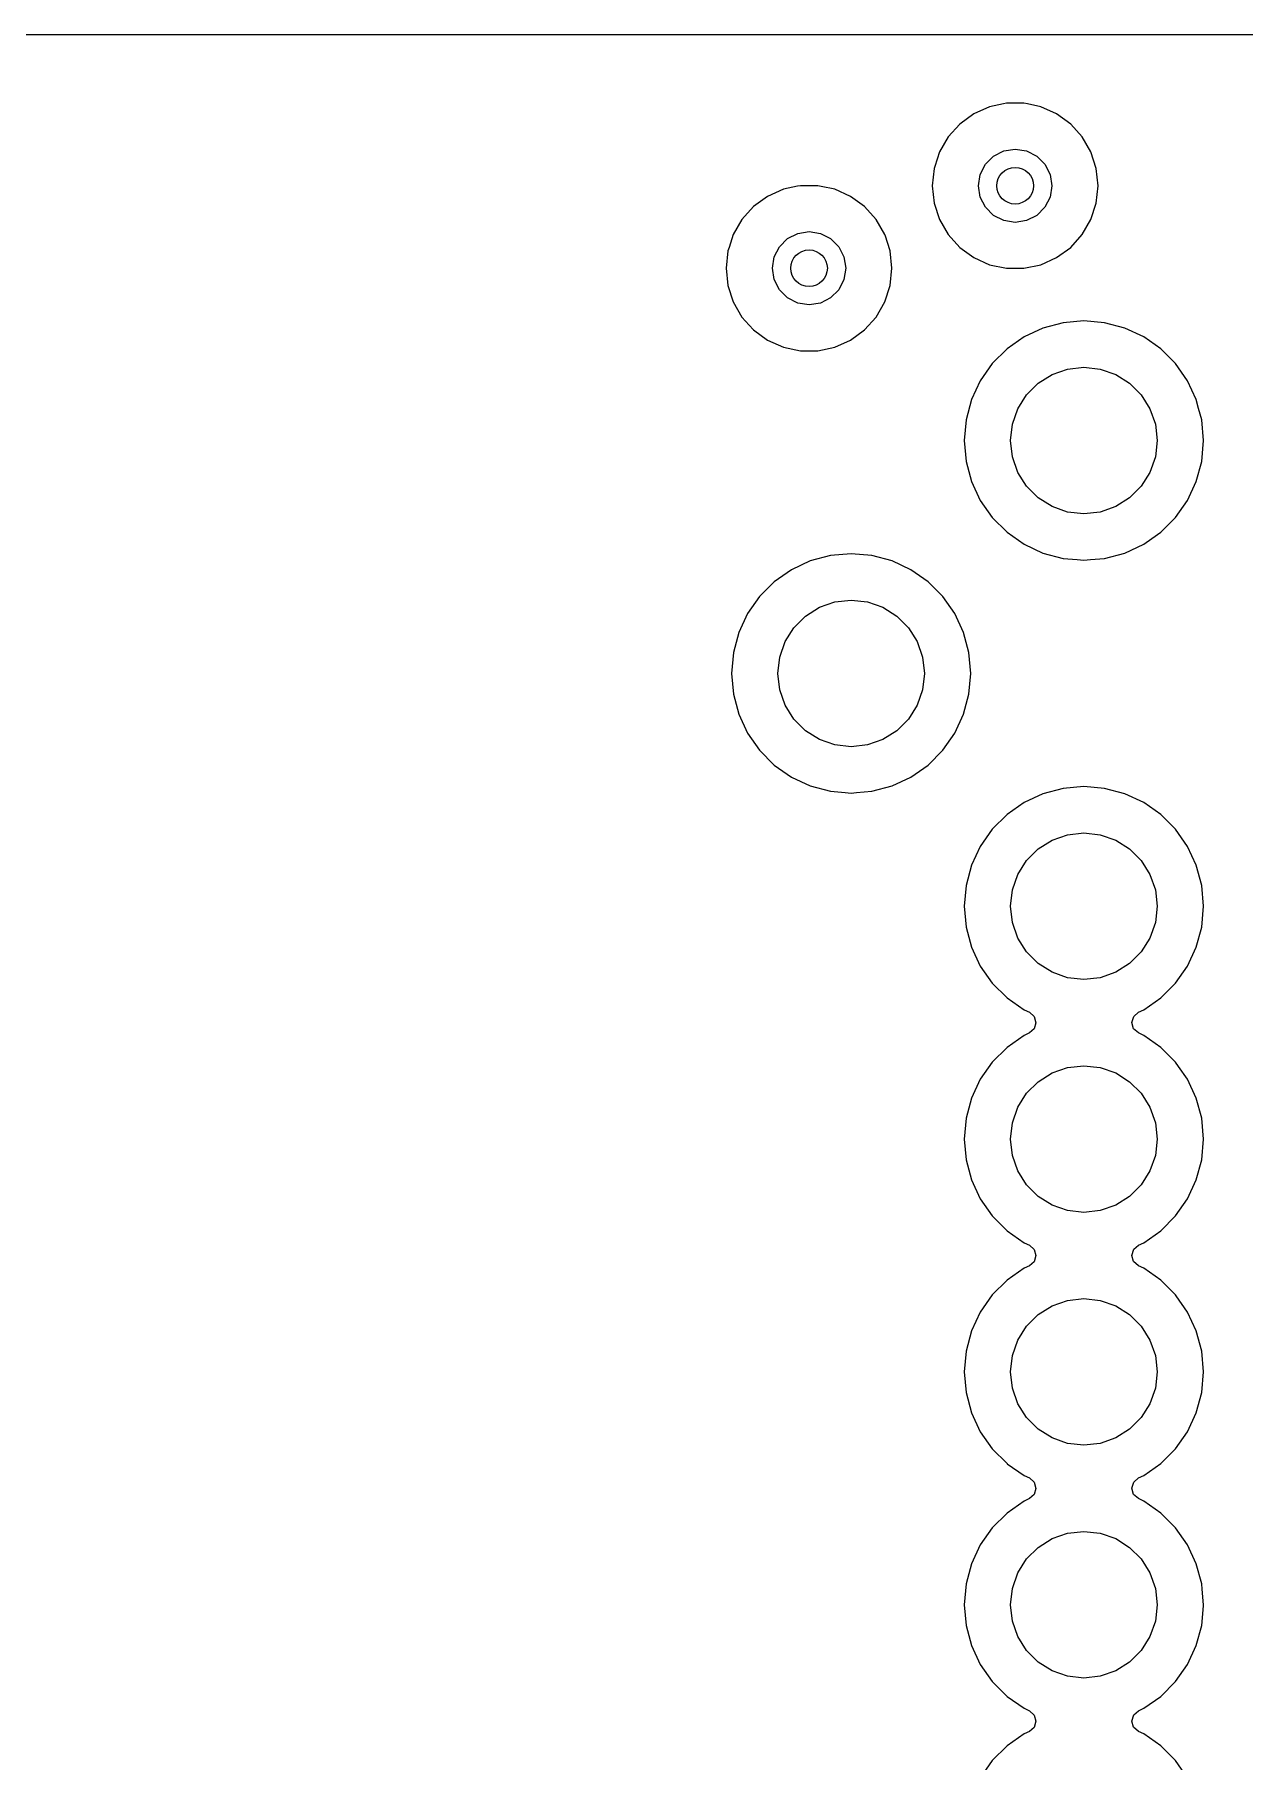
# Model space of a CAD drawing. Extents: x 0.55 to 4.07, y -3.3 to -0.61.
# Drawn here: x 2.041 to 2.561, y -1.354 to -0.612 of the extents above; entities that cross this region are included whole.
import ezdxf

# ---------------------------------------------------------------- set-up
doc = ezdxf.new("R2010")
doc.units = 0
doc.header["$MEASUREMENT"] = 0
doc.layers.add('BLACK', color=7, linetype='CONTINUOUS')

msp = doc.modelspace()

# ---------------------------------------------------------------- linework, layer by layer
at = {"layer": 'BLACK', "linetype": 'CONTINUOUS'}
for p, q in [((0.5712, -0.61222), (4.06144, -0.61222)), ((2.45158, -0.64326), (2.44477, -0.64629)), ((2.45759, -0.64198), (2.45158, -0.64326)), ((2.45158, -0.64326), (2.45158, -0.64326)), ((2.45887, -0.64171), (2.45759, -0.64198)), ((2.46632, -0.64171), (2.45887, -0.64171)), ((2.46787, -0.64204), (2.46632, -0.64171)), ((2.47361, -0.64326), (2.46787, -0.64204)), ((2.48042, -0.64629), (2.47361, -0.64326)), ((2.47361, -0.64326), (2.47361, -0.64326)), ((2.43875, -0.65067), (2.43376, -0.65621)), ((2.44477, -0.64629), (2.43875, -0.65067)), ((2.44477, -0.64629), (2.44477, -0.64629)), ((2.48645, -0.65067), (2.48042, -0.64629)), ((2.48042, -0.64629), (2.48042, -0.64629)), ((2.49144, -0.65621), (2.48645, -0.65067)), ((2.48645, -0.65067), (2.48645, -0.65067)), ((2.43376, -0.65621), (2.43003, -0.66267)), ((2.49516, -0.66267), (2.49144, -0.65621)), ((2.43003, -0.66267), (2.42802, -0.66885)), ((2.43003, -0.66267), (2.43003, -0.66267)), ((2.44986, -0.66791), (2.45334, -0.66442)), ((2.45334, -0.66442), (2.45773, -0.66219)), ((2.45773, -0.66219), (2.4626, -0.66142)), ((2.4626, -0.66142), (2.46746, -0.66219)), ((2.46746, -0.66219), (2.47185, -0.66442)), ((2.47185, -0.66442), (2.47534, -0.66791)), ((2.49747, -0.66975), (2.49516, -0.66267)), ((2.42773, -0.66975), (2.42695, -0.67717)), ((2.42802, -0.66885), (2.42773, -0.66975)), ((2.44685, -0.67717), (2.44762, -0.6723)), ((2.44762, -0.6723), (2.44986, -0.66791)), ((2.47534, -0.66791), (2.47758, -0.6723)), ((2.47758, -0.6723), (2.47835, -0.67717)), ((2.49825, -0.67717), (2.49747, -0.66975)), ((2.35619, -0.68173), (2.35016, -0.68611)), ((2.363, -0.6787), (2.35619, -0.68173)), ((2.35619, -0.68173), (2.35619, -0.68173)), ((2.36901, -0.67742), (2.363, -0.6787)), ((2.363, -0.6787), (2.363, -0.6787)), ((2.37029, -0.67715), (2.36901, -0.67742)), ((2.37774, -0.67715), (2.37029, -0.67715)), ((2.37783, -0.67717), (2.37774, -0.67715)), ((2.37929, -0.67747), (2.37783, -0.67717)), ((2.38503, -0.6787), (2.37929, -0.67747)), ((2.39184, -0.68173), (2.38503, -0.6787)), ((2.38503, -0.6787), (2.38503, -0.6787)), ((2.39787, -0.68611), (2.39184, -0.68173)), ((2.39184, -0.68173), (2.39184, -0.68173)), ((2.42695, -0.67717), (2.42773, -0.68458)), ((2.44762, -0.68203), (2.44685, -0.67717)), ((2.44986, -0.68642), (2.44762, -0.68203)), ((2.47758, -0.68203), (2.47534, -0.68642)), ((2.47835, -0.67717), (2.47758, -0.68203)), ((2.49747, -0.68458), (2.49825, -0.67717)), ((2.35016, -0.68611), (2.34518, -0.69165)), ((2.40286, -0.69165), (2.39787, -0.68611)), ((2.39787, -0.68611), (2.39787, -0.68611)), ((2.42773, -0.68458), (2.42773, -0.68458)), ((2.42773, -0.68458), (2.43003, -0.69166)), ((2.45334, -0.68991), (2.44986, -0.68642)), ((2.47534, -0.68642), (2.47185, -0.68991)), ((2.49516, -0.69166), (2.49747, -0.68458)), ((2.34518, -0.69165), (2.34145, -0.6981)), ((2.36915, -0.69762), (2.37402, -0.69685)), ((2.37402, -0.69685), (2.37888, -0.69762)), ((2.40658, -0.6981), (2.40286, -0.69165)), ((2.43003, -0.69166), (2.43003, -0.69166)), ((2.43003, -0.69166), (2.43376, -0.69812)), ((2.45773, -0.69214), (2.45334, -0.68991)), ((2.4626, -0.69291), (2.45773, -0.69214)), ((2.46746, -0.69214), (2.4626, -0.69291)), ((2.47185, -0.68991), (2.46746, -0.69214)), ((2.49144, -0.69812), (2.49516, -0.69166)), ((2.33964, -0.70366), (2.33915, -0.70519)), ((2.34145, -0.6981), (2.33964, -0.70366)), ((2.34145, -0.6981), (2.34145, -0.6981)), ((2.35904, -0.70773), (2.36128, -0.70334)), ((2.36128, -0.70334), (2.36476, -0.69986)), ((2.36476, -0.69986), (2.36915, -0.69762)), ((2.37888, -0.69762), (2.38327, -0.69986)), ((2.38327, -0.69986), (2.38676, -0.70334)), ((2.38676, -0.70334), (2.38899, -0.70773)), ((2.40667, -0.69838), (2.40658, -0.6981)), ((2.40658, -0.6981), (2.40658, -0.6981)), ((2.40658, -0.6981), (2.40658, -0.6981)), ((2.40888, -0.70519), (2.40667, -0.69838)), ((2.43376, -0.69812), (2.43875, -0.70366)), ((2.43875, -0.70366), (2.44477, -0.70804)), ((2.48042, -0.70804), (2.48645, -0.70366)), ((2.48645, -0.70366), (2.49144, -0.69812)), ((2.33915, -0.70519), (2.33837, -0.7126)), ((2.35827, -0.7126), (2.35904, -0.70773)), ((2.38899, -0.70773), (2.38976, -0.7126)), ((2.40966, -0.7126), (2.40888, -0.70519)), ((2.44477, -0.70804), (2.44477, -0.70804)), ((2.44477, -0.70804), (2.45158, -0.71107)), ((2.45158, -0.71107), (2.45158, -0.71107)), ((2.45158, -0.71107), (2.45887, -0.71262)), ((2.46632, -0.71262), (2.47361, -0.71107)), ((2.47361, -0.71107), (2.48042, -0.70804)), ((2.33837, -0.7126), (2.33915, -0.72001)), ((2.35904, -0.71746), (2.35827, -0.7126)), ((2.36128, -0.72185), (2.35904, -0.71746)), ((2.38899, -0.71746), (2.38676, -0.72185)), ((2.38976, -0.7126), (2.38899, -0.71746)), ((2.40888, -0.72001), (2.40966, -0.7126)), ((2.45887, -0.71262), (2.45887, -0.71262)), ((2.45887, -0.71262), (2.46632, -0.71262)), ((2.46632, -0.71262), (2.46632, -0.71262)), ((2.33915, -0.72001), (2.33915, -0.72001)), ((2.33915, -0.72001), (2.34145, -0.7271)), ((2.36476, -0.72534), (2.36128, -0.72185)), ((2.36915, -0.72758), (2.36476, -0.72534)), ((2.38327, -0.72534), (2.37888, -0.72758)), ((2.38676, -0.72185), (2.38327, -0.72534)), ((2.40658, -0.7271), (2.40888, -0.72001)), ((2.34145, -0.7271), (2.34145, -0.7271)), ((2.34145, -0.7271), (2.34518, -0.73355)), ((2.34518, -0.73355), (2.34828, -0.737)), ((2.37402, -0.72835), (2.36915, -0.72758)), ((2.37888, -0.72758), (2.37402, -0.72835)), ((2.39787, -0.73909), (2.40286, -0.73355)), ((2.40286, -0.73355), (2.40658, -0.7271)), ((2.34828, -0.737), (2.35016, -0.73909)), ((2.35016, -0.73909), (2.35619, -0.74347)), ((2.39184, -0.74347), (2.39787, -0.73909)), ((2.47455, -0.73832), (2.46643, -0.7421)), ((2.4832, -0.736), (2.47455, -0.73832)), ((2.47455, -0.73832), (2.47455, -0.73832)), ((2.49213, -0.73522), (2.4832, -0.736)), ((2.4832, -0.736), (2.4832, -0.736)), ((2.50105, -0.736), (2.49213, -0.73522)), ((2.49213, -0.73522), (2.49213, -0.73522)), ((2.5097, -0.73832), (2.50105, -0.736)), ((2.50105, -0.736), (2.50105, -0.736)), ((2.50105, -0.736), (2.50105, -0.736)), ((2.50105, -0.736), (2.50105, -0.736)), ((2.50105, -0.736), (2.50105, -0.736)), ((2.51782, -0.7421), (2.5097, -0.73832)), ((2.5097, -0.73832), (2.5097, -0.73832)), ((2.35619, -0.74347), (2.35619, -0.74347)), ((2.35619, -0.74347), (2.363, -0.7465)), ((2.363, -0.7465), (2.363, -0.7465)), ((2.363, -0.7465), (2.37029, -0.74805)), ((2.37029, -0.74805), (2.37029, -0.74805)), ((2.37029, -0.74805), (2.37774, -0.74805)), ((2.37774, -0.74805), (2.38503, -0.7465)), ((2.37774, -0.74805), (2.37774, -0.74805)), ((2.38503, -0.7465), (2.39184, -0.74347)), ((2.45909, -0.74724), (2.45275, -0.75358)), ((2.46643, -0.7421), (2.45909, -0.74724)), ((2.46643, -0.7421), (2.46643, -0.7421)), ((2.52516, -0.74724), (2.51782, -0.7421)), ((2.51782, -0.7421), (2.51782, -0.7421)), ((2.5315, -0.75358), (2.52516, -0.74724)), ((2.45275, -0.75358), (2.44762, -0.76092)), ((2.47846, -0.75824), (2.48512, -0.75591)), ((2.48512, -0.75591), (2.49213, -0.75512)), ((2.49213, -0.75512), (2.49913, -0.75591)), ((2.49913, -0.75591), (2.50579, -0.75824)), ((2.53664, -0.76092), (2.5315, -0.75358)), ((2.5315, -0.75358), (2.5315, -0.75358)), ((2.44762, -0.76092), (2.44383, -0.76904)), ((2.44762, -0.76092), (2.44762, -0.76092)), ((2.4675, -0.76698), (2.47249, -0.76199)), ((2.47249, -0.76199), (2.47846, -0.75824)), ((2.50579, -0.75824), (2.51176, -0.76199)), ((2.51176, -0.76199), (2.51675, -0.76698)), ((2.54042, -0.76904), (2.53664, -0.76092)), ((2.44383, -0.76904), (2.44151, -0.77769)), ((2.44383, -0.76904), (2.44383, -0.76904)), ((2.46375, -0.77295), (2.4675, -0.76698)), ((2.51675, -0.76698), (2.5205, -0.77295)), ((2.54143, -0.77278), (2.54042, -0.76904)), ((2.44151, -0.77769), (2.44073, -0.78661)), ((2.44151, -0.77769), (2.44151, -0.77769)), ((2.46142, -0.77961), (2.46375, -0.77295)), ((2.5205, -0.77295), (2.52283, -0.77961)), ((2.54274, -0.77769), (2.54143, -0.77278)), ((2.54352, -0.78661), (2.54274, -0.77769)), ((2.46063, -0.78661), (2.46142, -0.77961)), ((2.52283, -0.77961), (2.52362, -0.78661)), ((2.44073, -0.78661), (2.44073, -0.78661)), ((2.44073, -0.78661), (2.44151, -0.79554)), ((2.46142, -0.79362), (2.46063, -0.78661)), ((2.46375, -0.80028), (2.46142, -0.79362)), ((2.52283, -0.79362), (2.5205, -0.80028)), ((2.52362, -0.78661), (2.52283, -0.79362)), ((2.54274, -0.79554), (2.54352, -0.78661)), ((2.44151, -0.79554), (2.44151, -0.79554)), ((2.44151, -0.79554), (2.44383, -0.80419)), ((2.4675, -0.80625), (2.46375, -0.80028)), ((2.5205, -0.80028), (2.51675, -0.80625)), ((2.54042, -0.80419), (2.54274, -0.79554)), ((2.44383, -0.80419), (2.44383, -0.80419)), ((2.44383, -0.80419), (2.44762, -0.81231)), ((2.47249, -0.81124), (2.4675, -0.80625)), ((2.51675, -0.80625), (2.51176, -0.81124)), ((2.53664, -0.81231), (2.54042, -0.80419)), ((2.44762, -0.81231), (2.44762, -0.81231)), ((2.44762, -0.81231), (2.45275, -0.81965)), ((2.47846, -0.81499), (2.47249, -0.81124)), ((2.48512, -0.81732), (2.47846, -0.81499)), ((2.50579, -0.81499), (2.49913, -0.81732)), ((2.51176, -0.81124), (2.50579, -0.81499)), ((2.5315, -0.81965), (2.53664, -0.81231)), ((2.45275, -0.81965), (2.45909, -0.82599)), ((2.49213, -0.81811), (2.48512, -0.81732)), ((2.49913, -0.81732), (2.49213, -0.81811)), ((2.52516, -0.82599), (2.5315, -0.81965)), ((2.45909, -0.82599), (2.45909, -0.82599)), ((2.45909, -0.82599), (2.46643, -0.83112)), ((2.51782, -0.83112), (2.52136, -0.82865)), ((2.52136, -0.82865), (2.52516, -0.82599)), ((2.3832, -0.836), (2.37455, -0.83832)), ((2.39213, -0.83522), (2.3832, -0.836)), ((2.3832, -0.836), (2.3832, -0.836)), ((2.40105, -0.836), (2.39213, -0.83522)), ((2.39213, -0.83522), (2.39213, -0.83522)), ((2.4097, -0.83832), (2.40105, -0.836)), ((2.40105, -0.836), (2.40105, -0.836)), ((2.40105, -0.836), (2.40105, -0.836)), ((2.40105, -0.836), (2.40105, -0.836)), ((2.40105, -0.836), (2.40105, -0.836)), ((2.46643, -0.83112), (2.47455, -0.83491)), ((2.47455, -0.83491), (2.4832, -0.83723)), ((2.4832, -0.83723), (2.48924, -0.83776)), ((2.48924, -0.83776), (2.49213, -0.83801)), ((2.49213, -0.83801), (2.49501, -0.83776)), ((2.49213, -0.83801), (2.49213, -0.83801)), ((2.49213, -0.83801), (2.49213, -0.83801)), ((2.49501, -0.83776), (2.50105, -0.83723)), ((2.50105, -0.83723), (2.5097, -0.83491)), ((2.5097, -0.83491), (2.51782, -0.83112)), ((2.36643, -0.8421), (2.35909, -0.84724)), ((2.37455, -0.83832), (2.36643, -0.8421)), ((2.36643, -0.8421), (2.36643, -0.8421)), ((2.37455, -0.83832), (2.37455, -0.83832)), ((2.41782, -0.8421), (2.4097, -0.83832)), ((2.4097, -0.83832), (2.4097, -0.83832)), ((2.42516, -0.84724), (2.41782, -0.8421)), ((2.41782, -0.8421), (2.41782, -0.8421)), ((2.35909, -0.84724), (2.35275, -0.85358)), ((2.4315, -0.85358), (2.42516, -0.84724)), ((2.35275, -0.85358), (2.34762, -0.86092)), ((2.37249, -0.86199), (2.37846, -0.85824)), ((2.37846, -0.85824), (2.38512, -0.85591)), ((2.38512, -0.85591), (2.39213, -0.85512)), ((2.39213, -0.85512), (2.39913, -0.85591)), ((2.39913, -0.85591), (2.40579, -0.85824)), ((2.40579, -0.85824), (2.41176, -0.86199)), ((2.43664, -0.86092), (2.4315, -0.85358)), ((2.4315, -0.85358), (2.4315, -0.85358)), ((2.34762, -0.86092), (2.34383, -0.86904)), ((2.34762, -0.86092), (2.34762, -0.86092)), ((2.36375, -0.87295), (2.3675, -0.86698)), ((2.3675, -0.86698), (2.37249, -0.86199)), ((2.41176, -0.86199), (2.41675, -0.86698)), ((2.41675, -0.86698), (2.4205, -0.87295)), ((2.44042, -0.86904), (2.43664, -0.86092)), ((2.34383, -0.86904), (2.34151, -0.87769)), ((2.34383, -0.86904), (2.34383, -0.86904)), ((2.36142, -0.87961), (2.36375, -0.87295)), ((2.4205, -0.87295), (2.42283, -0.87961)), ((2.44274, -0.87769), (2.44042, -0.86904)), ((2.34151, -0.87769), (2.34073, -0.88661)), ((2.34151, -0.87769), (2.34151, -0.87769)), ((2.36063, -0.88661), (2.36142, -0.87961)), ((2.42283, -0.87961), (2.42362, -0.88661)), ((2.44352, -0.88661), (2.44274, -0.87769)), ((2.34073, -0.88661), (2.34151, -0.89554)), ((2.34073, -0.88661), (2.34073, -0.88661)), ((2.36142, -0.89362), (2.36063, -0.88661)), ((2.42362, -0.88661), (2.42283, -0.89362)), ((2.44274, -0.89554), (2.44352, -0.88661)), ((2.34151, -0.89554), (2.34151, -0.89554)), ((2.34151, -0.89554), (2.34383, -0.90419)), ((2.36375, -0.90028), (2.36142, -0.89362)), ((2.42283, -0.89362), (2.4205, -0.90028)), ((2.44042, -0.90419), (2.44274, -0.89554)), ((2.34383, -0.90419), (2.34383, -0.90419)), ((2.34383, -0.90419), (2.34762, -0.91231)), ((2.3675, -0.90625), (2.36375, -0.90028)), ((2.4205, -0.90028), (2.41675, -0.90625)), ((2.43664, -0.91231), (2.44042, -0.90419)), ((2.34762, -0.91231), (2.34762, -0.91231)), ((2.34762, -0.91231), (2.35275, -0.91965)), ((2.37249, -0.91124), (2.3675, -0.90625)), ((2.37846, -0.91499), (2.37249, -0.91124)), ((2.41176, -0.91124), (2.40579, -0.91499)), ((2.41675, -0.90625), (2.41176, -0.91124)), ((2.4315, -0.91965), (2.43664, -0.91231)), ((2.35275, -0.91965), (2.35909, -0.92599)), ((2.38512, -0.91732), (2.37846, -0.91499)), ((2.39213, -0.91811), (2.38512, -0.91732)), ((2.39913, -0.91732), (2.39213, -0.91811)), ((2.40579, -0.91499), (2.39913, -0.91732)), ((2.42516, -0.92599), (2.4315, -0.91965)), ((2.35909, -0.92599), (2.35909, -0.92599)), ((2.35909, -0.92599), (2.36643, -0.93112)), ((2.41782, -0.93112), (2.42516, -0.92599)), ((2.36643, -0.93112), (2.37455, -0.93491)), ((2.4097, -0.93491), (2.41782, -0.93112)), ((2.37455, -0.93491), (2.3832, -0.93723)), ((2.3832, -0.93723), (2.38958, -0.93779)), ((2.38958, -0.93779), (2.39213, -0.93801)), ((2.39213, -0.93801), (2.39436, -0.93782)), ((2.39213, -0.93801), (2.39213, -0.93801)), ((2.39213, -0.93801), (2.39213, -0.93801)), ((2.39436, -0.93782), (2.40105, -0.93723)), ((2.40105, -0.93723), (2.4097, -0.93491)), ((2.47455, -0.93832), (2.46643, -0.9421)), ((2.4832, -0.936), (2.47455, -0.93832)), ((2.47455, -0.93832), (2.47455, -0.93832)), ((2.49213, -0.93522), (2.4832, -0.936)), ((2.4832, -0.936), (2.4832, -0.936)), ((2.50105, -0.936), (2.49213, -0.93522)), ((2.49213, -0.93522), (2.49213, -0.93522)), ((2.5097, -0.93832), (2.50105, -0.936)), ((2.50105, -0.936), (2.50105, -0.936)), ((2.50105, -0.936), (2.50105, -0.936)), ((2.50105, -0.936), (2.50105, -0.936)), ((2.50105, -0.936), (2.50105, -0.936)), ((2.51782, -0.9421), (2.5097, -0.93832)), ((2.5097, -0.93832), (2.5097, -0.93832)), ((2.45909, -0.94724), (2.45275, -0.95358)), ((2.46643, -0.9421), (2.45909, -0.94724)), ((2.46643, -0.9421), (2.46643, -0.9421)), ((2.52516, -0.94724), (2.51782, -0.9421)), ((2.51782, -0.9421), (2.51782, -0.9421)), ((2.5315, -0.95358), (2.52516, -0.94724)), ((2.45275, -0.95358), (2.44762, -0.96092)), ((2.47846, -0.95824), (2.48512, -0.95591)), ((2.48512, -0.95591), (2.49213, -0.95512)), ((2.49213, -0.95512), (2.49913, -0.95591)), ((2.49913, -0.95591), (2.50579, -0.95824)), ((2.53664, -0.96092), (2.5315, -0.95358)), ((2.5315, -0.95358), (2.5315, -0.95358)), ((2.44762, -0.96092), (2.44383, -0.96904)), ((2.44762, -0.96092), (2.44762, -0.96092)), ((2.4675, -0.96698), (2.47249, -0.96199)), ((2.47249, -0.96199), (2.47846, -0.95824)), ((2.50579, -0.95824), (2.51176, -0.96199)), ((2.51176, -0.96199), (2.51675, -0.96698)), ((2.54042, -0.96904), (2.53664, -0.96092)), ((2.44383, -0.96904), (2.44151, -0.97769)), ((2.44383, -0.96904), (2.44383, -0.96904)), ((2.46375, -0.97295), (2.4675, -0.96698)), ((2.51675, -0.96698), (2.5205, -0.97295)), ((2.54274, -0.97769), (2.54042, -0.96904)), ((2.44151, -0.97769), (2.44073, -0.98661)), ((2.44151, -0.97769), (2.44151, -0.97769)), ((2.46142, -0.97961), (2.46375, -0.97295)), ((2.5205, -0.97295), (2.52283, -0.97961)), ((2.54352, -0.98661), (2.54274, -0.97769)), ((2.46063, -0.98661), (2.46142, -0.97961)), ((2.52283, -0.97961), (2.52362, -0.98661)), ((2.44073, -0.98661), (2.44073, -0.98661)), ((2.44073, -0.98661), (2.44151, -0.99554)), ((2.46142, -0.99362), (2.46063, -0.98661)), ((2.46375, -1.00028), (2.46142, -0.99362)), ((2.52283, -0.99362), (2.5205, -1.00028)), ((2.52362, -0.98661), (2.52283, -0.99362)), ((2.54274, -0.99554), (2.54352, -0.98661)), ((2.44151, -0.99554), (2.44151, -0.99554)), ((2.44151, -0.99554), (2.44383, -1.00419)), ((2.4675, -1.00625), (2.46375, -1.00028)), ((2.5205, -1.00028), (2.51675, -1.00625)), ((2.54042, -1.00419), (2.54274, -0.99554)), ((2.44383, -1.00419), (2.44383, -1.00419)), ((2.44383, -1.00419), (2.44762, -1.01231)), ((2.47249, -1.01124), (2.4675, -1.00625)), ((2.51675, -1.00625), (2.51176, -1.01124)), ((2.53664, -1.01231), (2.54042, -1.00419)), ((2.44762, -1.01231), (2.44762, -1.01231)), ((2.44762, -1.01231), (2.45275, -1.01965)), ((2.47846, -1.01499), (2.47249, -1.01124)), ((2.48512, -1.01732), (2.47846, -1.01499)), ((2.50579, -1.01499), (2.49913, -1.01732)), ((2.51176, -1.01124), (2.50579, -1.01499)), ((2.5315, -1.01965), (2.53664, -1.01231)), ((2.45275, -1.01965), (2.45909, -1.02599)), ((2.49213, -1.01811), (2.48512, -1.01732)), ((2.49913, -1.01732), (2.49213, -1.01811)), ((2.52516, -1.02599), (2.5315, -1.01965)), ((2.45909, -1.02599), (2.45909, -1.02599)), ((2.45909, -1.02599), (2.46643, -1.03112)), ((2.51782, -1.03112), (2.52516, -1.02599)), ((2.46643, -1.03112), (2.46871, -1.03219)), ((2.46871, -1.03219), (2.47078, -1.03401)), ((2.47153, -1.03665), (2.47073, -1.03929)), ((2.47078, -1.03401), (2.47153, -1.03665)), ((2.51272, -1.03658), (2.51352, -1.03394)), ((2.51348, -1.03922), (2.51272, -1.03658)), ((2.51352, -1.03394), (2.51554, -1.03219)), ((2.51554, -1.03219), (2.51782, -1.03112)), ((2.46643, -1.0421), (2.45909, -1.04724)), ((2.46871, -1.04104), (2.46643, -1.0421)), ((2.46643, -1.0421), (2.46643, -1.0421)), ((2.47073, -1.03929), (2.46871, -1.04104)), ((2.51554, -1.04104), (2.51348, -1.03922)), ((2.51782, -1.0421), (2.51554, -1.04104)), ((2.52516, -1.04724), (2.51782, -1.0421)), ((2.51782, -1.0421), (2.51782, -1.0421)), ((2.45909, -1.04724), (2.45275, -1.05358)), ((2.5315, -1.05358), (2.52516, -1.04724)), ((2.45275, -1.05358), (2.44762, -1.06092)), ((2.47249, -1.06199), (2.47846, -1.05824)), ((2.47846, -1.05824), (2.48512, -1.05591)), ((2.48512, -1.05591), (2.49213, -1.05512)), ((2.49213, -1.05512), (2.49913, -1.05591)), ((2.49913, -1.05591), (2.50579, -1.05824)), ((2.50579, -1.05824), (2.51176, -1.06199)), ((2.53279, -1.05542), (2.5315, -1.05358)), ((2.53664, -1.06092), (2.53279, -1.05542)), ((2.44762, -1.06092), (2.44383, -1.06904)), ((2.44762, -1.06092), (2.44762, -1.06092)), ((2.46375, -1.07295), (2.4675, -1.06698)), ((2.4675, -1.06698), (2.47249, -1.06199)), ((2.51176, -1.06199), (2.51675, -1.06698)), ((2.51675, -1.06698), (2.5205, -1.07295)), ((2.54042, -1.06904), (2.53664, -1.06092)), ((2.44383, -1.06904), (2.44151, -1.07769)), ((2.44383, -1.06904), (2.44383, -1.06904)), ((2.46142, -1.07961), (2.46375, -1.07295)), ((2.5205, -1.07295), (2.52283, -1.07961)), ((2.54274, -1.07769), (2.54042, -1.06904)), ((2.44151, -1.07769), (2.44073, -1.08661)), ((2.44151, -1.07769), (2.44151, -1.07769)), ((2.46063, -1.08661), (2.46142, -1.07961)), ((2.52283, -1.07961), (2.52362, -1.08661)), ((2.54352, -1.08661), (2.54274, -1.07769)), ((2.44073, -1.08661), (2.44073, -1.08661)), ((2.44073, -1.08661), (2.44151, -1.09554)), ((2.46142, -1.09362), (2.46063, -1.08661)), ((2.52362, -1.08661), (2.52283, -1.09362)), ((2.54274, -1.09554), (2.54352, -1.08661)), ((2.44151, -1.09554), (2.44151, -1.09554)), ((2.44151, -1.09554), (2.44383, -1.10419)), ((2.46375, -1.10028), (2.46142, -1.09362)), ((2.52283, -1.09362), (2.5205, -1.10028)), ((2.54042, -1.10419), (2.54274, -1.09554)), ((2.44383, -1.10419), (2.44383, -1.10419)), ((2.44383, -1.10419), (2.44762, -1.11231)), ((2.4675, -1.10625), (2.46375, -1.10028)), ((2.5205, -1.10028), (2.51675, -1.10625)), ((2.53664, -1.11231), (2.54042, -1.10419)), ((2.44762, -1.11231), (2.44762, -1.11231)), ((2.44762, -1.11231), (2.45275, -1.11965)), ((2.47249, -1.11124), (2.4675, -1.10625)), ((2.47846, -1.11499), (2.47249, -1.11124)), ((2.51176, -1.11124), (2.50579, -1.11499)), ((2.51675, -1.10625), (2.51176, -1.11124)), ((2.5315, -1.11965), (2.53664, -1.11231)), ((2.45275, -1.11965), (2.45909, -1.12599)), ((2.48512, -1.11732), (2.47846, -1.11499)), ((2.49213, -1.11811), (2.48512, -1.11732)), ((2.49913, -1.11732), (2.49213, -1.11811)), ((2.50579, -1.11499), (2.49913, -1.11732)), ((2.52516, -1.12599), (2.5315, -1.11965)), ((2.45909, -1.12599), (2.45909, -1.12599)), ((2.45909, -1.12599), (2.46643, -1.13112)), ((2.51782, -1.13112), (2.52516, -1.12599)), ((2.46643, -1.13112), (2.46871, -1.13219)), ((2.46871, -1.13219), (2.47078, -1.13401)), ((2.47078, -1.13401), (2.47153, -1.13665)), ((2.51272, -1.13658), (2.51352, -1.13394)), ((2.51352, -1.13394), (2.51554, -1.13219)), ((2.51554, -1.13219), (2.51782, -1.13112)), ((2.46643, -1.1421), (2.45909, -1.14724)), ((2.46871, -1.14104), (2.46643, -1.1421)), ((2.46643, -1.1421), (2.46643, -1.1421)), ((2.47073, -1.13929), (2.46871, -1.14104)), ((2.47153, -1.13665), (2.47073, -1.13929)), ((2.51348, -1.13922), (2.51272, -1.13658)), ((2.51554, -1.14104), (2.51348, -1.13922)), ((2.51782, -1.1421), (2.51554, -1.14104)), ((2.52516, -1.14724), (2.51782, -1.1421)), ((2.51782, -1.1421), (2.51782, -1.1421)), ((2.45909, -1.14724), (2.45275, -1.15358)), ((2.5315, -1.15358), (2.52516, -1.14724)), ((2.45275, -1.15358), (2.44762, -1.16092)), ((2.47846, -1.15824), (2.48512, -1.15591)), ((2.48512, -1.15591), (2.49213, -1.15512)), ((2.49213, -1.15512), (2.49913, -1.15591)), ((2.49913, -1.15591), (2.50579, -1.15824)), ((2.5318, -1.15401), (2.5315, -1.15358)), ((2.53664, -1.16092), (2.5318, -1.15401)), ((2.44762, -1.16092), (2.44383, -1.16904)), ((2.44762, -1.16092), (2.44762, -1.16092)), ((2.4675, -1.16698), (2.47249, -1.16199)), ((2.47249, -1.16199), (2.47846, -1.15824)), ((2.50579, -1.15824), (2.51176, -1.16199)), ((2.51176, -1.16199), (2.51675, -1.16698)), ((2.54042, -1.16904), (2.53664, -1.16092)), ((2.44383, -1.16904), (2.44151, -1.17769)), ((2.44383, -1.16904), (2.44383, -1.16904)), ((2.46375, -1.17295), (2.4675, -1.16698)), ((2.51675, -1.16698), (2.5205, -1.17295)), ((2.54274, -1.17769), (2.54042, -1.16904)), ((2.44151, -1.17769), (2.44073, -1.18661)), ((2.44151, -1.17769), (2.44151, -1.17769)), ((2.46142, -1.17961), (2.46375, -1.17295)), ((2.5205, -1.17295), (2.52283, -1.17961)), ((2.54352, -1.18661), (2.54274, -1.17769)), ((2.44073, -1.18661), (2.44073, -1.18661)), ((2.44073, -1.18661), (2.44151, -1.19554)), ((2.46063, -1.18661), (2.46142, -1.17961)), ((2.46142, -1.19362), (2.46063, -1.18661)), ((2.52283, -1.17961), (2.52362, -1.18661)), ((2.52362, -1.18661), (2.52283, -1.19362)), ((2.54274, -1.19554), (2.54352, -1.18661)), ((2.46375, -1.20028), (2.46142, -1.19362)), ((2.52283, -1.19362), (2.5205, -1.20028)), ((2.44151, -1.19554), (2.44151, -1.19554)), ((2.44151, -1.19554), (2.44383, -1.20419)), ((2.4675, -1.20625), (2.46375, -1.20028)), ((2.5205, -1.20028), (2.51675, -1.20625)), ((2.54042, -1.20419), (2.54274, -1.19554)), ((2.44383, -1.20419), (2.44383, -1.20419)), ((2.44383, -1.20419), (2.44762, -1.21231)), ((2.47249, -1.21124), (2.4675, -1.20625)), ((2.51675, -1.20625), (2.51176, -1.21124)), ((2.53664, -1.21231), (2.54042, -1.20419)), ((2.44762, -1.21231), (2.44762, -1.21231)), ((2.44762, -1.21231), (2.45275, -1.21965)), ((2.47846, -1.21499), (2.47249, -1.21124)), ((2.48512, -1.21732), (2.47846, -1.21499)), ((2.50579, -1.21499), (2.49913, -1.21732)), ((2.51176, -1.21124), (2.50579, -1.21499)), ((2.5315, -1.21965), (2.53664, -1.21231)), ((2.45275, -1.21965), (2.45909, -1.22599)), ((2.49213, -1.21811), (2.48512, -1.21732)), ((2.49913, -1.21732), (2.49213, -1.21811)), ((2.52516, -1.22599), (2.5315, -1.21965)), ((2.45909, -1.22599), (2.45921, -1.22607)), ((2.45921, -1.22607), (2.46643, -1.23112)), ((2.46643, -1.23112), (2.46871, -1.23219)), ((2.51554, -1.23219), (2.51782, -1.23112)), ((2.51782, -1.23112), (2.52516, -1.22599)), ((2.46871, -1.23219), (2.47078, -1.23401)), ((2.47153, -1.23665), (2.47073, -1.23929)), ((2.47078, -1.23401), (2.47153, -1.23665)), ((2.51272, -1.23658), (2.51352, -1.23394)), ((2.51348, -1.23922), (2.51272, -1.23658)), ((2.51352, -1.23394), (2.51554, -1.23219)), ((2.46643, -1.2421), (2.45909, -1.24724)), ((2.46871, -1.24104), (2.46643, -1.2421)), ((2.46643, -1.2421), (2.46643, -1.2421)), ((2.47073, -1.23929), (2.46871, -1.24104)), ((2.51554, -1.24104), (2.51348, -1.23922)), ((2.51782, -1.2421), (2.51554, -1.24104)), ((2.52516, -1.24724), (2.51782, -1.2421)), ((2.51782, -1.2421), (2.51782, -1.2421)), ((2.45909, -1.24724), (2.45275, -1.25358)), ((2.53068, -1.25276), (2.52516, -1.24724)), ((2.5315, -1.25358), (2.53068, -1.25276)), ((2.44762, -1.26092), (2.44383, -1.26904)), ((2.45275, -1.25358), (2.44762, -1.26092)), ((2.44762, -1.26092), (2.44762, -1.26092)), ((2.47249, -1.26199), (2.47846, -1.25824)), ((2.47846, -1.25824), (2.48512, -1.25591)), ((2.48512, -1.25591), (2.49213, -1.25512)), ((2.49213, -1.25512), (2.49913, -1.25591)), ((2.49913, -1.25591), (2.50579, -1.25824)), ((2.50579, -1.25824), (2.51176, -1.26199)), ((2.53664, -1.26092), (2.5315, -1.25358)), ((2.5315, -1.25358), (2.5315, -1.25358)), ((2.54042, -1.26904), (2.53664, -1.26092)), ((2.46375, -1.27295), (2.4675, -1.26698)), ((2.4675, -1.26698), (2.47249, -1.26199)), ((2.51176, -1.26199), (2.51675, -1.26698)), ((2.51675, -1.26698), (2.5205, -1.27295)), ((2.44383, -1.26904), (2.44151, -1.27769)), ((2.44383, -1.26904), (2.44383, -1.26904)), ((2.46142, -1.27961), (2.46375, -1.27295)), ((2.5205, -1.27295), (2.52283, -1.27961)), ((2.54274, -1.27769), (2.54042, -1.26904)), ((2.44151, -1.27769), (2.44073, -1.28661)), ((2.44151, -1.27769), (2.44151, -1.27769)), ((2.46063, -1.28661), (2.46142, -1.27961)), ((2.52283, -1.27961), (2.52362, -1.28661)), ((2.54294, -1.28001), (2.54274, -1.27769)), ((2.54352, -1.28661), (2.54294, -1.28001)), ((2.44073, -1.28661), (2.44073, -1.28661)), ((2.44073, -1.28661), (2.44151, -1.29554)), ((2.46142, -1.29362), (2.46063, -1.28661)), ((2.52362, -1.28661), (2.52283, -1.29362)), ((2.54274, -1.29554), (2.54348, -1.28711)), ((2.54348, -1.28711), (2.54352, -1.28661)), ((2.54352, -1.28661), (2.54352, -1.28661)), ((2.44151, -1.29554), (2.44151, -1.29554)), ((2.44151, -1.29554), (2.44383, -1.30419)), ((2.46375, -1.30028), (2.46142, -1.29362)), ((2.52283, -1.29362), (2.5205, -1.30028)), ((2.54042, -1.30419), (2.54274, -1.29554)), ((2.44383, -1.30419), (2.44383, -1.30419)), ((2.44383, -1.30419), (2.44762, -1.31231)), ((2.4675, -1.30625), (2.46375, -1.30028)), ((2.5205, -1.30028), (2.51675, -1.30625)), ((2.53664, -1.31231), (2.54042, -1.30419)), ((2.44762, -1.31231), (2.44762, -1.31231)), ((2.44762, -1.31231), (2.45275, -1.31965)), ((2.47249, -1.31124), (2.4675, -1.30625)), ((2.47846, -1.31499), (2.47249, -1.31124)), ((2.51176, -1.31124), (2.50579, -1.31499)), ((2.51675, -1.30625), (2.51176, -1.31124)), ((2.5315, -1.31965), (2.53664, -1.31231)), ((2.45275, -1.31965), (2.45909, -1.32599)), ((2.48512, -1.31732), (2.47846, -1.31499)), ((2.49213, -1.31811), (2.48512, -1.31732)), ((2.49913, -1.31732), (2.49213, -1.31811)), ((2.50579, -1.31499), (2.49913, -1.31732)), ((2.52516, -1.32599), (2.5315, -1.31965)), ((2.45909, -1.32599), (2.45921, -1.32607)), ((2.45921, -1.32607), (2.46643, -1.33112)), ((2.51782, -1.33112), (2.52516, -1.32599)), ((2.46643, -1.33112), (2.46871, -1.33219)), ((2.46871, -1.33219), (2.47078, -1.33401)), ((2.47078, -1.33401), (2.47153, -1.33665)), ((2.51272, -1.33658), (2.51352, -1.33394)), ((2.51352, -1.33394), (2.51554, -1.33219)), ((2.51554, -1.33219), (2.51782, -1.33112)), ((2.46643, -1.3421), (2.45909, -1.34724)), ((2.46871, -1.34104), (2.46643, -1.3421)), ((2.46643, -1.3421), (2.46643, -1.3421)), ((2.47073, -1.33929), (2.46871, -1.34104)), ((2.47153, -1.33665), (2.47073, -1.33929)), ((2.51348, -1.33922), (2.51272, -1.33658)), ((2.51554, -1.34104), (2.51348, -1.33922)), ((2.51782, -1.3421), (2.51554, -1.34104)), ((2.52516, -1.34724), (2.51782, -1.3421)), ((2.51782, -1.3421), (2.51782, -1.3421)), ((2.45909, -1.34724), (2.45275, -1.35358)), ((2.5315, -1.35358), (2.52516, -1.34724)), ((2.45275, -1.35358), (2.44762, -1.36092)), ((2.53664, -1.36092), (2.5315, -1.35358)), ((2.5315, -1.35358), (2.5315, -1.35358))]:
    msp.add_line(p, q, dxfattribs=at)
at = {"layer": 'BLACK'}
for centre in [(2.4626, -0.67717), (2.37402, -0.7126)]:
    msp.add_circle(centre, 0.00787, dxfattribs=at)

doc.saveas('drawing.dxf')
